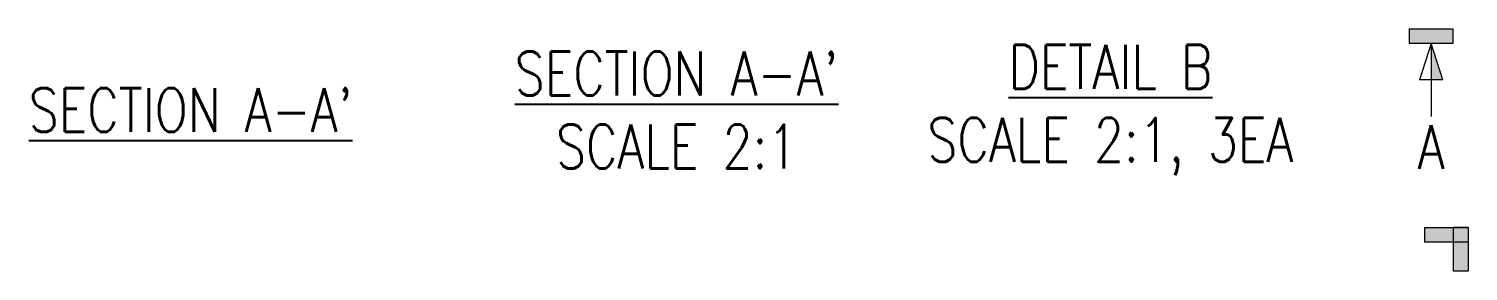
# Model space of a CAD drawing. Header units: millimetres. Extents: x -796 to 677, y -1515 to -1020.
# Drawn here: x 89.2 to 187.9, y -1430.9 to -1414.3 of the extents above; entities that cross this region are included whole.
import ezdxf
from ezdxf.enums import TextEntityAlignment as Align

# ---------------------------------------------------------------- set-up
doc = ezdxf.new("R2010")
doc.units = ezdxf.units.MM
doc.layers.add('2_DIM', color=3, linetype='Continuous', lineweight=5)
doc.styles.add('TEXT', font='romans.shx', dxfattribs={"width": 0.8, "bigfont": 'whgtxt.shx'})

# ---------------------------------------------------------------- blocks, each defined once
blk = doc.blocks.new('N_SEC-SYMBOL-X')
at = {"layer": '2_DIM'}
for points in [[(0, -0.5), (0, 0.5), (-3, 0.5), (-3, -0.5)], [(-1.5, -0.5), (-1.5, -3), (-0.7, -3)]]:
    blk.add_hatch(color=256, dxfattribs=at).paths.add_polyline_path(points)
for p, q in [((-3, 0.5), (0, 0.5)), ((-3, 0.5), (-3, -0.5)), ((0, 0.5), (0, -0.5)), ((0, -0.5), (-3, -0.5)), ((-1.5, -0.5), (-2.3, -3)), ((-1.5, -0.5), (-1.5, -5.5)), ((-0.7, -3), (-1.5, -0.5)), ((-0.7, -3), (-2.3, -3))]:
    blk.add_line(p, q, dxfattribs=at)
at = {"style": 'TEXT', "width": 0.8}
blk.add_attdef('A', text='', height=3, dxfattribs=at).set_placement((-1.5, -6.1), align=Align.TOP_CENTER)

msp = doc.modelspace()

# ---------------------------------------------------------------- hatches: boundary and pattern name
at = {"layer": '2_DIM'}
for points in [[(187.935, -1428.929), (187.935, -1427.929), (184.935, -1427.929), (184.935, -1428.929)], [(186.935, -1430.929), (187.935, -1430.929), (187.935, -1427.929), (186.935, -1427.929)]]:
    msp.add_hatch(color=256, dxfattribs=at).paths.add_polyline_path(points)

# ---------------------------------------------------------------- linework, layer by layer
for p, q in [((184.935, -1427.929), (187.935, -1427.929)), ((184.935, -1427.929), (184.935, -1428.929)), ((187.935, -1427.929), (186.935, -1427.929)), ((186.935, -1430.929), (186.935, -1427.929)), ((187.935, -1427.929), (187.935, -1428.929)), ((187.935, -1427.929), (187.935, -1430.929)), ((187.935, -1428.929), (184.935, -1428.929)), ((187.935, -1430.929), (186.935, -1430.929))]:
    msp.add_line(p, q, dxfattribs=at)

# ---------------------------------------------------------------- block references
ref = msp.add_blockref('N_SEC-SYMBOL-X', (186.884, -1414.814), dxfattribs=at)
ref.add_attrib('A', 'A', dxfattribs={"layer": '0', "color": 7, "height": 3, "style": 'TEXT', "width": 0.8}).set_placement((185.384, -1420.914), align=Align.TOP_CENTER)

# ---------------------------------------------------------------- texts
at = {"char_height": 3, "attachment_point": 5, "style": 'TEXT'}
for s, insert in [("{\\LSECTION A-A'\\P}SCALE 2:1", (133.636, -1419.878)), ('{\\LDETAIL B\\P}SCALE 2:1, 3EA', (163.39, -1419.878)), ("{\\LSECTION A-A'}", (100.303, -1419.878))]:
    msp.add_mtext(s, dxfattribs=dict(at, insert=insert))

doc.saveas('drawing.dxf')
